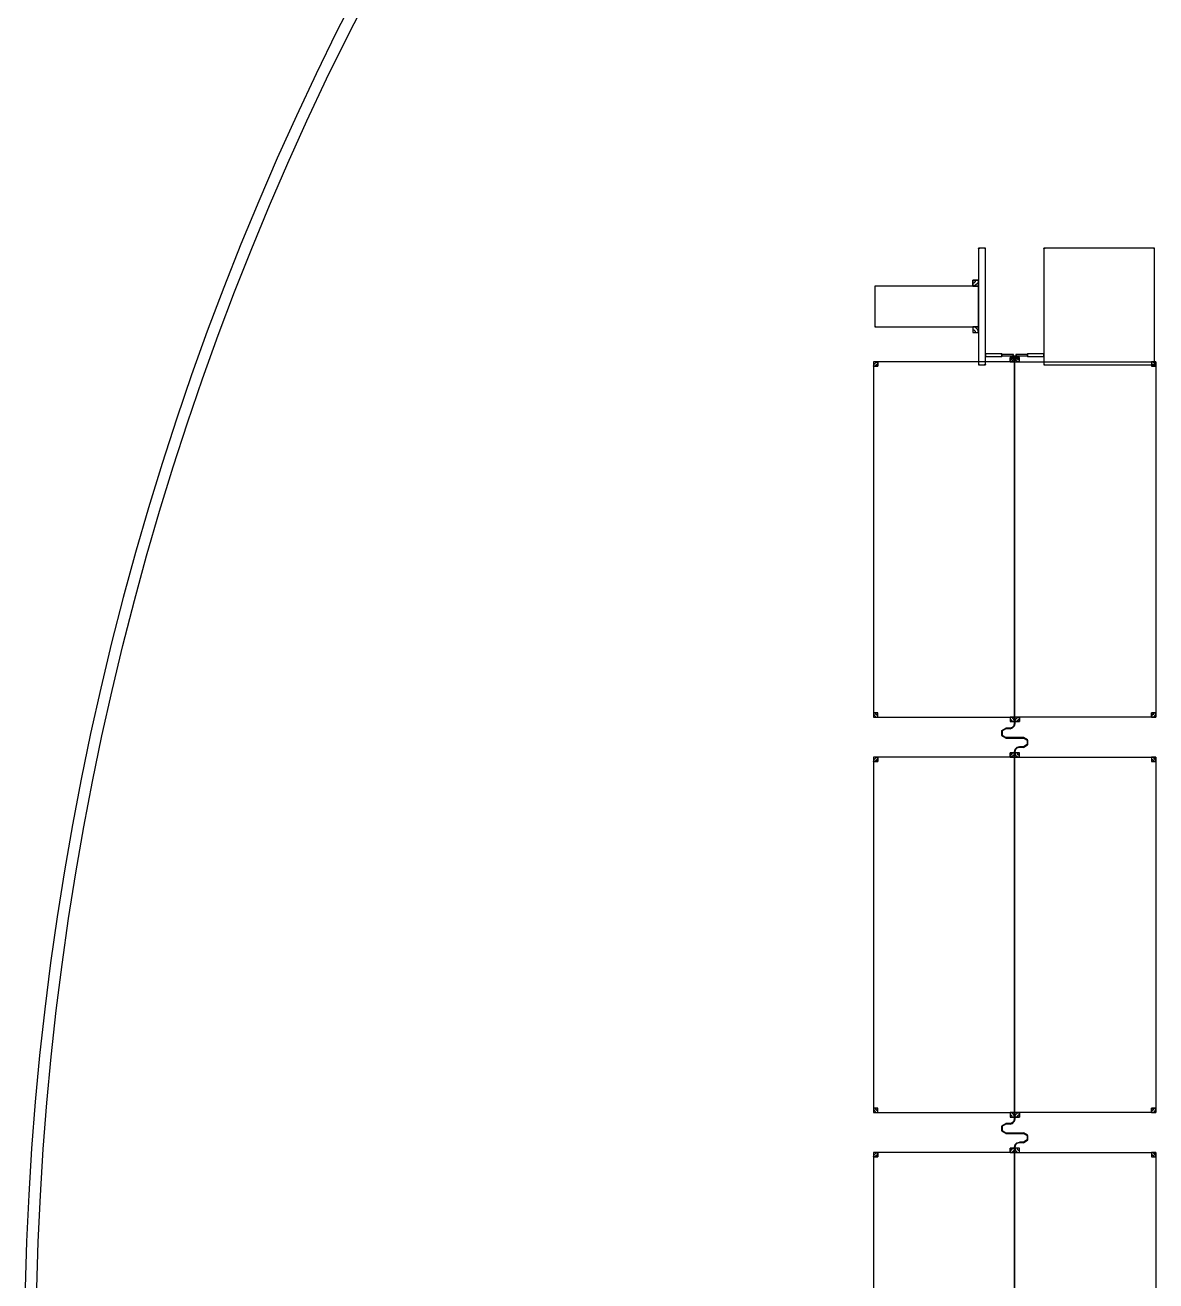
# Model space of a CAD drawing. Extents: x -50899 to 50899, y -48295 to 50898.
# Drawn here: x -50886 to -31476, y 1302 to 22854 of the extents above; entities that cross this region are included whole.
import ezdxf

# ---------------------------------------------------------------- set-up
doc = ezdxf.new("R2010")
doc.units = 0

# ---------------------------------------------------------------- blocks, each defined once
blk = doc.blocks.new('C1A')
for points in [[(2225, 43176), (2105, 43176), (2105, 41176), (2225, 41176), (2225, 43176)], [(2105, 43176), (2105, 43166), (2115, 43166), (2115, 43176), (2105, 43176)], [(2105, 43166), (2106, 43171), (2110, 43175), (2115, 43176), (2115, 43171), (2112, 43170), (2111, 43168), (2110, 43166), (2105, 43166)], [(2110, 43166), (2111, 43168), (2112, 43170), (2115, 43171), (2115, 43166), (2115, 43166), (2115, 43166), (2115, 43166), (2110, 43166)], [(2215, 43176), (2215, 43166), (2225, 43166), (2225, 43176), (2215, 43176)], [(2225, 43166), (2224, 43171), (2220, 43175), (2215, 43176), (2215, 43171), (2218, 43170), (2219, 43168), (2220, 43166), (2225, 43166)], [(2220, 43166), (2219, 43168), (2218, 43170), (2215, 43171), (2215, 43166), (2215, 43166), (2215, 43166), (2215, 43166), (2220, 43166)], [(3225, 41176), (5125, 41176), (5125, 43176), (3225, 43176), (3225, 41176)], [(3225, 43176), (3225, 43166), (3235, 43166), (3235, 43176), (3225, 43176)], [(3225, 43166), (3226, 43171), (3230, 43175), (3235, 43176), (3235, 43171), (3232, 43170), (3231, 43168), (3230, 43166), (3225, 43166)], [(3230, 43166), (3231, 43168), (3232, 43170), (3235, 43171), (3235, 43166), (3235, 43166), (3235, 43166), (3235, 43166), (3230, 43166)], [(5115, 43176), (5115, 43166), (5125, 43166), (5125, 43176), (5115, 43176)], [(5125, 43166), (5124, 43171), (5120, 43175), (5115, 43176), (5115, 43171), (5118, 43170), (5119, 43168), (5120, 43166), (5125, 43166)], [(5120, 43166), (5119, 43168), (5118, 43170), (5115, 43171), (5115, 43166), (5115, 43166), (5115, 43166), (5115, 43166), (5120, 43166)], [(2105, 42526), (325, 42526), (325, 41826), (2105, 41826), (2105, 42526)], [(325, 42526), (325, 42516), (335, 42516), (335, 42526), (325, 42526)], [(325, 42516), (326, 42521), (330, 42525), (335, 42526), (335, 42521), (332, 42520), (331, 42518), (330, 42516), (325, 42516)], [(330, 42516), (331, 42518), (332, 42520), (335, 42521), (335, 42516), (335, 42516), (335, 42516), (335, 42516), (330, 42516)], [(2105, 42526), (2105, 42626), (2005, 42626), (2005, 42526), (2105, 42526)], [(2105, 42626), (2092, 42576), (2055, 42539), (2005, 42526), (2005, 42576), (2030, 42583), (2048, 42601), (2055, 42626), (2105, 42626)], [(2055, 42626), (2048, 42601), (2030, 42583), (2005, 42576), (2005, 42626), (2005, 42626), (2005, 42626), (2005, 42626), (2055, 42626)], [(335, 41826), (335, 41836), (325, 41836), (325, 41826), (335, 41826)], [(325, 41836), (326, 41831), (330, 41827), (335, 41826), (335, 41831), (332, 41832), (331, 41834), (330, 41836), (325, 41836)], [(330, 41836), (331, 41834), (332, 41832), (335, 41831), (335, 41836), (335, 41836), (335, 41836), (335, 41836), (330, 41836)], [(2005, 41826), (2005, 41726), (2105, 41726), (2105, 41826), (2005, 41826)], [(2105, 41726), (2092, 41776), (2055, 41813), (2005, 41826), (2005, 41776), (2030, 41769), (2048, 41751), (2055, 41726), (2105, 41726)], [(2055, 41726), (2048, 41751), (2030, 41769), (2005, 41776), (2005, 41726), (2005, 41726), (2005, 41726), (2005, 41726), (2055, 41726)], [(2724, 35125), (2724, 41225), (301, 41225), (301, 35125), (2724, 35125)], [(301, 41225), (301, 41150), (376, 41150), (376, 41225), (301, 41225)], [(301, 41150), (311, 41187), (339, 41215), (376, 41225), (376, 41187), (357, 41182), (344, 41168), (339, 41150), (301, 41150)], [(339, 41150), (344, 41168), (357, 41182), (376, 41187), (376, 41150), (376, 41150), (376, 41150), (376, 41150), (339, 41150)], [(2115, 41176), (2115, 41186), (2105, 41186), (2105, 41176), (2115, 41176)], [(2105, 41186), (2106, 41181), (2110, 41177), (2115, 41176), (2115, 41181), (2112, 41182), (2111, 41184), (2110, 41186), (2105, 41186)], [(2110, 41186), (2111, 41184), (2112, 41182), (2115, 41181), (2115, 41186), (2115, 41186), (2115, 41186), (2115, 41186), (2110, 41186)], [(2225, 41176), (2225, 41186), (2215, 41186), (2215, 41176), (2225, 41176)], [(2225, 41186), (2224, 41181), (2220, 41177), (2215, 41176), (2215, 41181), (2218, 41182), (2219, 41184), (2220, 41186), (2225, 41186)], [(2220, 41186), (2219, 41184), (2218, 41182), (2215, 41181), (2215, 41186), (2215, 41186), (2215, 41186), (2215, 41186), (2220, 41186)], [(2230, 41364), (2230, 41369), (2225, 41369), (2225, 41364), (2230, 41364)], [(2225, 41369), (2226, 41366), (2228, 41365), (2230, 41364), (2230, 41366), (2229, 41367), (2228, 41368), (2228, 41369), (2225, 41369)], [(2506, 41364), (2225, 41364), (2225, 41314), (2506, 41314), (2506, 41364)], [(2225, 41314), (2225, 41309), (2230, 41309), (2230, 41314), (2225, 41314)], [(2225, 41309), (2226, 41312), (2228, 41313), (2230, 41314), (2230, 41312), (2229, 41311), (2228, 41310), (2228, 41309), (2225, 41309)], [(2228, 41369), (2228, 41368), (2229, 41367), (2230, 41366), (2230, 41369), (2230, 41369), (2230, 41369), (2230, 41369), (2228, 41369)], [(2228, 41309), (2228, 41310), (2229, 41311), (2230, 41312), (2230, 41309), (2230, 41309), (2230, 41309), (2230, 41309), (2228, 41309)], [(2496, 41364), (2496, 41354), (2506, 41354), (2506, 41364), (2496, 41364)], [(2506, 41354), (2504, 41359), (2500, 41363), (2496, 41364), (2496, 41359), (2498, 41358), (2500, 41356), (2500, 41354), (2506, 41354)], [(2500, 41354), (2500, 41356), (2498, 41358), (2496, 41359), (2496, 41354), (2496, 41354), (2496, 41354), (2496, 41354), (2500, 41354)], [(2506, 41314), (2506, 41324), (2496, 41324), (2496, 41314), (2506, 41314)], [(2506, 41324), (2504, 41319), (2500, 41315), (2496, 41314), (2496, 41319), (2498, 41320), (2500, 41322), (2500, 41324), (2506, 41324)], [(2500, 41324), (2500, 41322), (2498, 41320), (2496, 41319), (2496, 41324), (2496, 41324), (2496, 41324), (2496, 41324), (2500, 41324)], [(2510, 41350), (2510, 41355), (2506, 41355), (2506, 41350), (2510, 41350)], [(2506, 41355), (2506, 41352), (2508, 41351), (2510, 41350), (2510, 41352), (2509, 41353), (2508, 41354), (2508, 41355), (2506, 41355)], [(2706, 41350), (2506, 41350), (2506, 41328), (2706, 41328), (2706, 41350)], [(2506, 41328), (2506, 41323), (2510, 41323), (2510, 41328), (2506, 41328)], [(2506, 41323), (2506, 41326), (2508, 41327), (2510, 41328), (2510, 41326), (2509, 41325), (2508, 41324), (2508, 41323), (2506, 41323)], [(2508, 41355), (2508, 41354), (2509, 41353), (2510, 41352), (2510, 41355), (2510, 41355), (2510, 41355), (2510, 41355), (2508, 41355)], [(2508, 41323), (2508, 41324), (2509, 41325), (2510, 41326), (2510, 41323), (2510, 41323), (2510, 41323), (2510, 41323), (2508, 41323)], [(2721, 41225), (2721, 41300), (2646, 41300), (2646, 41225), (2721, 41225)], [(2721, 41300), (2710, 41262), (2683, 41235), (2646, 41225), (2646, 41262), (2664, 41267), (2678, 41281), (2683, 41300), (2721, 41300)], [(2683, 41300), (2678, 41281), (2664, 41267), (2646, 41262), (2646, 41300), (2646, 41300), (2646, 41300), (2646, 41300), (2683, 41300)], [(2657, 41303), (2659, 41312), (2665, 41318), (2674, 41320), (2674, 41318), (2666, 41316), (2661, 41311), (2659, 41303), (2657, 41303)], [(2660, 41290), (2660, 41303), (2657, 41303), (2657, 41290), (2660, 41290)], [(2674, 41274), (2665, 41276), (2659, 41282), (2657, 41290), (2659, 41290), (2661, 41283), (2666, 41277), (2674, 41275), (2674, 41274)], [(2659, 41303), (2661, 41311), (2666, 41316), (2674, 41318), (2674, 41317), (2667, 41315), (2662, 41310), (2660, 41303), (2659, 41303)], [(2674, 41275), (2666, 41277), (2661, 41283), (2659, 41290), (2660, 41290), (2662, 41284), (2667, 41279), (2674, 41277), (2674, 41275)], [(2674, 41317), (2777, 41317), (2777, 41320), (2674, 41320), (2674, 41317)], [(2707, 41277), (2674, 41277), (2674, 41274), (2707, 41274), (2707, 41277)], [(2700, 41346), (2696, 41346), (2696, 41332), (2700, 41332), (2700, 41346)], [(2706, 41342), (2700, 41342), (2700, 41336), (2706, 41336), (2706, 41342)], [(2724, 41260), (2721, 41269), (2715, 41275), (2707, 41277), (2707, 41275), (2715, 41273), (2720, 41268), (2722, 41260), (2724, 41260)], [(2722, 41260), (2720, 41268), (2715, 41273), (2707, 41275), (2707, 41274), (2714, 41272), (2719, 41267), (2721, 41260), (2722, 41260)], [(2724, 41225), (2724, 41260), (2721, 41260), (2721, 41225), (2724, 41225)], [(2727, 41260), (2729, 41269), (2735, 41275), (2743, 41277), (2743, 41275), (2736, 41273), (2730, 41268), (2728, 41260), (2727, 41260)], [(2727, 41225), (2727, 41260), (2730, 41260), (2730, 41225), (2727, 41225)], [(2727, 35125), (2727, 41225), (5149, 41225), (5149, 35125), (2727, 35125)], [(2728, 41260), (2730, 41268), (2736, 41273), (2743, 41275), (2743, 41274), (2736, 41272), (2731, 41267), (2730, 41260), (2728, 41260)], [(2805, 41225), (2805, 41300), (2730, 41300), (2730, 41225), (2805, 41225)], [(2730, 41300), (2740, 41262), (2767, 41235), (2805, 41225), (2805, 41262), (2786, 41267), (2772, 41281), (2767, 41300), (2730, 41300)], [(2743, 41274), (2777, 41274), (2777, 41277), (2743, 41277), (2743, 41274)], [(2744, 41328), (2944, 41328), (2944, 41350), (2744, 41350), (2744, 41328)], [(2744, 41336), (2750, 41336), (2750, 41342), (2744, 41342), (2744, 41336)], [(2750, 41332), (2754, 41332), (2754, 41346), (2750, 41346), (2750, 41332)], [(2767, 41300), (2772, 41281), (2786, 41267), (2805, 41262), (2805, 41300), (2805, 41300), (2805, 41300), (2805, 41300), (2767, 41300)], [(2793, 41303), (2791, 41312), (2785, 41318), (2777, 41320), (2777, 41318), (2784, 41316), (2789, 41311), (2792, 41303), (2793, 41303)], [(2792, 41303), (2789, 41311), (2784, 41316), (2777, 41318), (2777, 41317), (2783, 41315), (2788, 41310), (2790, 41303), (2792, 41303)], [(2777, 41274), (2785, 41276), (2791, 41282), (2793, 41290), (2792, 41290), (2789, 41283), (2784, 41277), (2777, 41275), (2777, 41274)], [(2777, 41275), (2784, 41277), (2789, 41283), (2792, 41290), (2790, 41290), (2788, 41284), (2783, 41279), (2777, 41277), (2777, 41275)], [(2793, 41290), (2793, 41303), (2790, 41303), (2790, 41290), (2793, 41290)], [(2944, 41350), (2944, 41355), (2940, 41355), (2940, 41350), (2944, 41350)], [(2944, 41355), (2944, 41352), (2942, 41351), (2940, 41350), (2940, 41352), (2941, 41353), (2942, 41354), (2942, 41355), (2944, 41355)], [(2942, 41355), (2942, 41354), (2941, 41353), (2940, 41352), (2940, 41355), (2940, 41355), (2940, 41355), (2940, 41355), (2942, 41355)], [(2940, 41328), (2940, 41323), (2944, 41323), (2944, 41328), (2940, 41328)], [(2944, 41323), (2944, 41326), (2942, 41327), (2940, 41328), (2940, 41326), (2941, 41325), (2942, 41324), (2942, 41323), (2944, 41323)], [(2942, 41323), (2942, 41324), (2941, 41325), (2940, 41326), (2940, 41323), (2940, 41323), (2940, 41323), (2940, 41323), (2942, 41323)], [(2944, 41314), (3225, 41314), (3225, 41364), (2944, 41364), (2944, 41314)], [(2944, 41364), (2944, 41359), (2950, 41359), (2950, 41364), (2944, 41364)], [(2944, 41359), (2945, 41362), (2947, 41363), (2950, 41364), (2950, 41362), (2948, 41361), (2947, 41360), (2947, 41359), (2944, 41359)], [(2950, 41314), (2950, 41319), (2944, 41319), (2944, 41314), (2950, 41314)], [(2944, 41319), (2945, 41316), (2947, 41315), (2950, 41314), (2950, 41316), (2948, 41317), (2947, 41318), (2947, 41319), (2944, 41319)], [(2947, 41359), (2947, 41360), (2948, 41361), (2950, 41362), (2950, 41359), (2950, 41359), (2950, 41359), (2950, 41359), (2947, 41359)], [(2947, 41319), (2947, 41318), (2948, 41317), (2950, 41316), (2950, 41319), (2950, 41319), (2950, 41319), (2950, 41319), (2947, 41319)], [(3225, 41364), (3225, 41369), (3220, 41369), (3220, 41364), (3225, 41364)], [(3225, 41369), (3224, 41366), (3222, 41365), (3220, 41364), (3220, 41366), (3221, 41367), (3222, 41368), (3222, 41369), (3225, 41369)], [(3222, 41369), (3222, 41368), (3221, 41367), (3220, 41366), (3220, 41369), (3220, 41369), (3220, 41369), (3220, 41369), (3222, 41369)], [(3220, 41314), (3220, 41309), (3225, 41309), (3225, 41314), (3220, 41314)], [(3225, 41309), (3224, 41312), (3222, 41313), (3220, 41314), (3220, 41312), (3221, 41311), (3222, 41310), (3222, 41309), (3225, 41309)], [(3222, 41309), (3222, 41310), (3221, 41311), (3220, 41312), (3220, 41309), (3220, 41309), (3220, 41309), (3220, 41309), (3222, 41309)], [(3235, 41176), (3235, 41186), (3225, 41186), (3225, 41176), (3235, 41176)], [(3225, 41186), (3226, 41181), (3230, 41177), (3235, 41176), (3235, 41181), (3232, 41182), (3231, 41184), (3230, 41186), (3225, 41186)], [(3230, 41186), (3231, 41184), (3232, 41182), (3235, 41181), (3235, 41186), (3235, 41186), (3235, 41186), (3235, 41186), (3230, 41186)], [(5074, 41225), (5074, 41150), (5149, 41150), (5149, 41225), (5074, 41225)], [(5149, 41150), (5139, 41187), (5112, 41215), (5074, 41225), (5074, 41187), (5093, 41182), (5106, 41168), (5112, 41150), (5149, 41150)], [(5112, 41150), (5106, 41168), (5093, 41182), (5074, 41187), (5074, 41150), (5074, 41150), (5074, 41150), (5074, 41150), (5112, 41150)], [(5125, 41176), (5125, 41186), (5115, 41186), (5115, 41176), (5125, 41176)], [(5125, 41186), (5124, 41181), (5120, 41177), (5115, 41176), (5115, 41181), (5118, 41182), (5119, 41184), (5120, 41186), (5125, 41186)], [(5120, 41186), (5119, 41184), (5118, 41182), (5115, 41181), (5115, 41186), (5115, 41186), (5115, 41186), (5115, 41186), (5120, 41186)], [(376, 35125), (376, 35200), (301, 35200), (301, 35125), (376, 35125)], [(301, 35200), (311, 35162), (339, 35135), (376, 35125), (376, 35162), (357, 35167), (344, 35181), (339, 35200), (301, 35200)], [(339, 35200), (344, 35181), (357, 35167), (376, 35162), (376, 35200), (376, 35200), (376, 35200), (376, 35200), (339, 35200)], [(5149, 35125), (5149, 35200), (5074, 35200), (5074, 35125), (5149, 35125)], [(5149, 35200), (5139, 35162), (5112, 35135), (5074, 35125), (5074, 35162), (5093, 35167), (5106, 35181), (5112, 35200), (5149, 35200)], [(5112, 35200), (5106, 35181), (5093, 35167), (5074, 35162), (5074, 35200), (5074, 35200), (5074, 35200), (5074, 35200), (5112, 35200)], [(2575, 34769), (2502, 34811), (2502, 34896), (2575, 34938), (2575, 34935), (2504, 34894), (2504, 34813), (2575, 34772), (2575, 34769)], [(2575, 34775), (2507, 34814), (2507, 34893), (2575, 34932), (2575, 34929), (2510, 34891), (2510, 34816), (2575, 34778), (2575, 34775)], [(2575, 34935), (2645, 34935), (2645, 34938), (2575, 34938), (2575, 34935)], [(2575, 34932), (2645, 34932), (2645, 34929), (2575, 34929), (2575, 34932)], [(2645, 34929), (2687, 34941), (2718, 34971), (2730, 35014), (2727, 35014), (2716, 34973), (2686, 34943), (2645, 34932), (2645, 34929)], [(2645, 34935), (2684, 34946), (2713, 34974), (2724, 35014), (2721, 35014), (2710, 34976), (2683, 34948), (2645, 34938), (2645, 34935)], [(2646, 35125), (2646, 35050), (2721, 35050), (2721, 35125), (2646, 35125)], [(2721, 35050), (2710, 35087), (2683, 35115), (2646, 35125), (2646, 35087), (2664, 35082), (2678, 35068), (2683, 35050), (2721, 35050)], [(2683, 35050), (2678, 35068), (2664, 35082), (2646, 35087), (2646, 35050), (2646, 35050), (2646, 35050), (2646, 35050), (2683, 35050)], [(2724, 35014), (2724, 35125), (2721, 35125), (2721, 35014), (2724, 35014)], [(2727, 35014), (2727, 35125), (2730, 35125), (2730, 35014), (2727, 35014)], [(2730, 35125), (2730, 35050), (2805, 35050), (2805, 35125), (2730, 35125)], [(2730, 35050), (2740, 35087), (2767, 35115), (2805, 35125), (2805, 35087), (2786, 35082), (2772, 35068), (2767, 35050), (2730, 35050)], [(2767, 35050), (2772, 35068), (2786, 35082), (2805, 35087), (2805, 35050), (2805, 35050), (2805, 35050), (2805, 35050), (2767, 35050)], [(2875, 34775), (2575, 34775), (2575, 34778), (2875, 34778), (2875, 34775)], [(2875, 34772), (2575, 34772), (2575, 34769), (2875, 34769), (2875, 34772)], [(2875, 34609), (2948, 34651), (2948, 34736), (2875, 34778), (2875, 34775), (2946, 34734), (2946, 34653), (2875, 34612), (2875, 34609)], [(2875, 34615), (2943, 34654), (2943, 34733), (2875, 34772), (2875, 34769), (2940, 34731), (2940, 34656), (2875, 34618), (2875, 34615)], [(2721, 34439), (2721, 34514), (2646, 34514), (2646, 34439), (2721, 34439)], [(2721, 34514), (2710, 34476), (2683, 34449), (2646, 34439), (2646, 34476), (2664, 34481), (2678, 34495), (2683, 34514), (2721, 34514)], [(2683, 34514), (2678, 34495), (2664, 34481), (2646, 34476), (2646, 34514), (2646, 34514), (2646, 34514), (2646, 34514), (2683, 34514)], [(2721, 34534), (2732, 34576), (2763, 34607), (2805, 34618), (2805, 34615), (2764, 34604), (2734, 34574), (2724, 34534), (2721, 34534)], [(2724, 34439), (2724, 34534), (2721, 34534), (2721, 34439), (2724, 34439)], [(2727, 34534), (2737, 34573), (2766, 34602), (2805, 34612), (2805, 34609), (2767, 34599), (2740, 34571), (2730, 34534), (2727, 34534)], [(2727, 34439), (2727, 34534), (2730, 34534), (2730, 34439), (2727, 34439)], [(2805, 34439), (2805, 34514), (2730, 34514), (2730, 34439), (2805, 34439)], [(2730, 34514), (2740, 34476), (2767, 34449), (2805, 34439), (2805, 34476), (2786, 34481), (2772, 34495), (2767, 34514), (2730, 34514)], [(2767, 34514), (2772, 34495), (2786, 34481), (2805, 34476), (2805, 34514), (2805, 34514), (2805, 34514), (2805, 34514), (2767, 34514)], [(2805, 34615), (2875, 34615), (2875, 34618), (2805, 34618), (2805, 34615)], [(2805, 34612), (2875, 34612), (2875, 34609), (2805, 34609), (2805, 34612)], [(2724, 28339), (2724, 34439), (301, 34439), (301, 28339), (2724, 28339)], [(301, 34439), (301, 34364), (376, 34364), (376, 34439), (301, 34439)], [(301, 34364), (311, 34401), (339, 34429), (376, 34439), (376, 34401), (357, 34396), (344, 34382), (339, 34364), (301, 34364)], [(339, 34364), (344, 34382), (357, 34396), (376, 34401), (376, 34364), (376, 34364), (376, 34364), (376, 34364), (339, 34364)], [(2727, 28339), (2727, 34439), (5149, 34439), (5149, 28339), (2727, 28339)], [(5074, 34439), (5074, 34364), (5149, 34364), (5149, 34439), (5074, 34439)], [(5149, 34364), (5139, 34401), (5112, 34429), (5074, 34439), (5074, 34401), (5093, 34396), (5106, 34382), (5112, 34364), (5149, 34364)], [(5112, 34364), (5106, 34382), (5093, 34396), (5074, 34401), (5074, 34364), (5074, 34364), (5074, 34364), (5074, 34364), (5112, 34364)], [(376, 28339), (376, 28414), (301, 28414), (301, 28339), (376, 28339)], [(301, 28414), (311, 28376), (339, 28349), (376, 28339), (376, 28376), (357, 28381), (344, 28395), (339, 28414), (301, 28414)], [(339, 28414), (344, 28395), (357, 28381), (376, 28376), (376, 28414), (376, 28414), (376, 28414), (376, 28414), (339, 28414)], [(2646, 28339), (2646, 28264), (2721, 28264), (2721, 28339), (2646, 28339)], [(2721, 28264), (2710, 28301), (2683, 28329), (2646, 28339), (2646, 28301), (2664, 28296), (2678, 28282), (2683, 28264), (2721, 28264)], [(2683, 28264), (2678, 28282), (2664, 28296), (2646, 28301), (2646, 28264), (2646, 28264), (2646, 28264), (2646, 28264), (2683, 28264)], [(2724, 28228), (2724, 28339), (2721, 28339), (2721, 28228), (2724, 28228)], [(2727, 28228), (2727, 28339), (2730, 28339), (2730, 28228), (2727, 28228)], [(2730, 28339), (2730, 28264), (2805, 28264), (2805, 28339), (2730, 28339)], [(2730, 28264), (2740, 28301), (2767, 28329), (2805, 28339), (2805, 28301), (2786, 28296), (2772, 28282), (2767, 28264), (2730, 28264)], [(2767, 28264), (2772, 28282), (2786, 28296), (2805, 28301), (2805, 28264), (2805, 28264), (2805, 28264), (2805, 28264), (2767, 28264)], [(5149, 28339), (5149, 28414), (5074, 28414), (5074, 28339), (5149, 28339)], [(5149, 28414), (5139, 28376), (5112, 28349), (5074, 28339), (5074, 28376), (5093, 28381), (5106, 28395), (5112, 28414), (5149, 28414)], [(5112, 28414), (5106, 28395), (5093, 28381), (5074, 28376), (5074, 28414), (5074, 28414), (5074, 28414), (5074, 28414), (5112, 28414)], [(2575, 27983), (2502, 28025), (2502, 28110), (2575, 28152), (2575, 28149), (2504, 28108), (2504, 28027), (2575, 27986), (2575, 27983)], [(2575, 27989), (2507, 28028), (2507, 28107), (2575, 28146), (2575, 28143), (2510, 28105), (2510, 28030), (2575, 27992), (2575, 27989)], [(2575, 28149), (2645, 28149), (2645, 28152), (2575, 28152), (2575, 28149)], [(2575, 28146), (2645, 28146), (2645, 28143), (2575, 28143), (2575, 28146)], [(2645, 28143), (2687, 28155), (2718, 28185), (2730, 28228), (2727, 28228), (2716, 28187), (2686, 28157), (2645, 28146), (2645, 28143)], [(2645, 28149), (2684, 28160), (2713, 28188), (2724, 28228), (2721, 28228), (2710, 28190), (2683, 28162), (2645, 28152), (2645, 28149)], [(2875, 27989), (2575, 27989), (2575, 27992), (2875, 27992), (2875, 27989)], [(2875, 27986), (2575, 27986), (2575, 27983), (2875, 27983), (2875, 27986)], [(2721, 27748), (2732, 27790), (2763, 27821), (2805, 27832), (2805, 27829), (2764, 27818), (2734, 27788), (2724, 27748), (2721, 27748)], [(2727, 27748), (2737, 27787), (2766, 27816), (2805, 27826), (2805, 27823), (2767, 27813), (2740, 27785), (2730, 27748), (2727, 27748)], [(2805, 27829), (2875, 27829), (2875, 27832), (2805, 27832), (2805, 27829)], [(2805, 27826), (2875, 27826), (2875, 27823), (2805, 27823), (2805, 27826)], [(2875, 27823), (2948, 27865), (2948, 27950), (2875, 27992), (2875, 27989), (2946, 27948), (2946, 27867), (2875, 27826), (2875, 27823)], [(2875, 27829), (2943, 27868), (2943, 27947), (2875, 27986), (2875, 27983), (2940, 27945), (2940, 27870), (2875, 27832), (2875, 27829)], [(2724, 21553), (2724, 27653), (301, 27653), (301, 21553), (2724, 21553)], [(301, 27653), (301, 27578), (376, 27578), (376, 27653), (301, 27653)], [(301, 27578), (311, 27615), (339, 27643), (376, 27653), (376, 27615), (357, 27610), (344, 27596), (339, 27578), (301, 27578)], [(339, 27578), (344, 27596), (357, 27610), (376, 27615), (376, 27578), (376, 27578), (376, 27578), (376, 27578), (339, 27578)], [(2721, 27653), (2721, 27728), (2646, 27728), (2646, 27653), (2721, 27653)], [(2721, 27728), (2710, 27690), (2683, 27663), (2646, 27653), (2646, 27690), (2664, 27695), (2678, 27709), (2683, 27728), (2721, 27728)], [(2683, 27728), (2678, 27709), (2664, 27695), (2646, 27690), (2646, 27728), (2646, 27728), (2646, 27728), (2646, 27728), (2683, 27728)], [(2724, 27653), (2724, 27748), (2721, 27748), (2721, 27653), (2724, 27653)], [(2727, 27653), (2727, 27748), (2730, 27748), (2730, 27653), (2727, 27653)], [(2727, 21553), (2727, 27653), (5149, 27653), (5149, 21553), (2727, 21553)], [(2805, 27653), (2805, 27728), (2730, 27728), (2730, 27653), (2805, 27653)], [(2730, 27728), (2740, 27690), (2767, 27663), (2805, 27653), (2805, 27690), (2786, 27695), (2772, 27709), (2767, 27728), (2730, 27728)], [(2767, 27728), (2772, 27709), (2786, 27695), (2805, 27690), (2805, 27728), (2805, 27728), (2805, 27728), (2805, 27728), (2767, 27728)], [(5074, 27653), (5074, 27578), (5149, 27578), (5149, 27653), (5074, 27653)], [(5149, 27578), (5139, 27615), (5112, 27643), (5074, 27653), (5074, 27615), (5093, 27610), (5106, 27596), (5112, 27578), (5149, 27578)], [(5112, 27578), (5106, 27596), (5093, 27610), (5074, 27615), (5074, 27578), (5074, 27578), (5074, 27578), (5074, 27578), (5112, 27578)]]:
    blk.add_lwpolyline(points)

msp = doc.modelspace()

# ---------------------------------------------------------------- linework, layer by layer
for points in [[(-45176, 23451), (-45539, 22739), (-45890, 22021), (-46230, 21297), (-46559, 20568), (-46877, 19834), (-47183, 19095), (-47477, 18351), (-47759, 17603), (-48030, 16851), (-48289, 16094), (-48536, 15333), (-48770, 14569), (-48993, 13801), (-49204, 13029), (-49403, 12255), (-49589, 11477), (-49763, 10696), (-49925, 9913), (-50075, 9128), (-50212, 8340), (-50337, 7550), (-50449, 6758), (-50549, 5965), (-50637, 5170), (-50712, 4374), (-50774, 3576), (-50824, 2778), (-50862, 1979), (-50886, 1180)], [(-50686, 1175), (-50662, 1971), (-50624, 2767), (-50575, 3562), (-50512, 4356), (-50438, 5149), (-50351, 5941), (-50251, 6732), (-50139, 7520), (-50015, 8307), (-49878, 9092), (-49729, 9874), (-49568, 10654), (-49394, 11432), (-49209, 12206), (-49011, 12978), (-48801, 13747), (-48579, 14512), (-48345, 15273), (-48099, 16031), (-47841, 16784), (-47572, 17534), (-47290, 18279), (-46997, 19020), (-46693, 19756), (-46376, 20487), (-46049, 21213), (-45710, 21934), (-45360, 22649), (-44998, 23359)]]:
    msp.add_lwpolyline(points)

# ---------------------------------------------------------------- block references
msp.add_blockref('C1A', (-36625, -24150))

doc.saveas('drawing.dxf')
